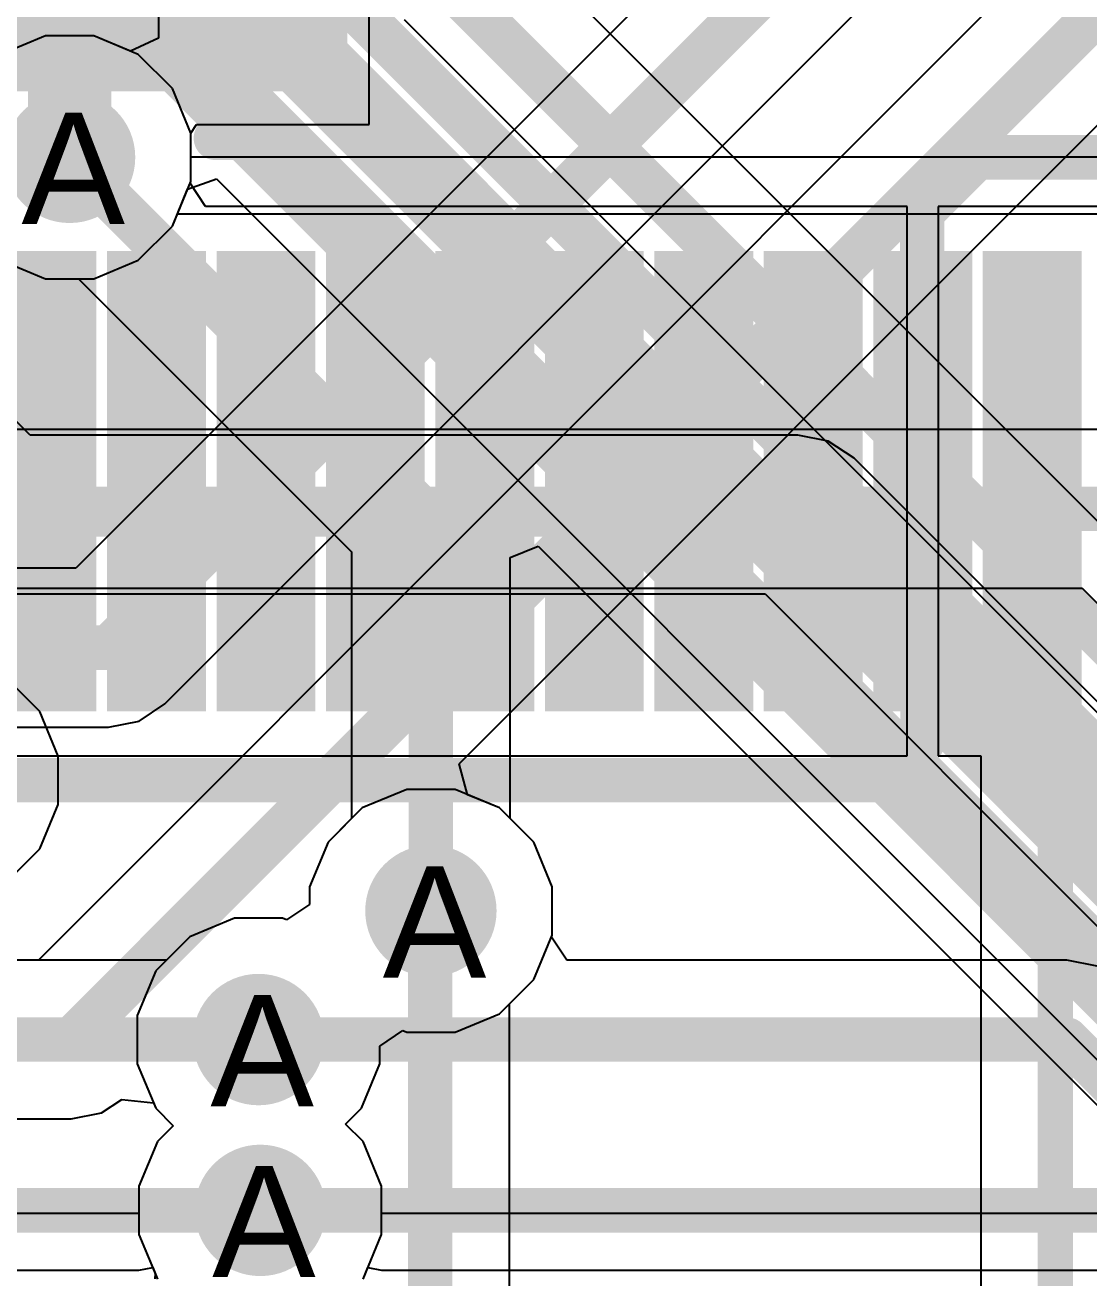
# Model space of a CAD drawing. Header units: inches. Extents: x 0 to 5271, y 0 to 5417.
# Drawn here: x 57.68 to 62.54, y 75.79 to 81.51 of the extents above; entities that cross this region are included whole.
import ezdxf

# ---------------------------------------------------------------- set-up
doc = ezdxf.new("R2010")
doc.units = ezdxf.units.IN
for name, color, linetype in [('Bottom Layer', 5, 'Continuous'), ('Bottom Overlay', 54, 'Continuous'), ('Bottom Paste', 16, 'Continuous'), ('Bottom Solder', 6, 'Continuous'), ('Drill Drawing', 1, 'Continuous'), ('L2_GND1', 16, 'Continuous'), ('L3_SIG1', 76, 'Continuous'), ('L4_PWR', 90, 'Continuous'), ('L5_GND2', 156, 'Continuous'), ('L6_SIG2', 130, 'Continuous'), ('L7_GND3', 216, 'Continuous'), ('Top Layer', 1, 'Continuous'), ('Top Paste', 8, 'Continuous'), ('Top Solder', 216, 'Continuous'), ('Via Holes', 16, 'Continuous')]:
    doc.layers.add(name, color=color, linetype=linetype)
doc.styles.add('Arial', font='', dxfattribs={"height": 0.2})
doc.styles.get('Arial').set_extended_font_data('Arial')

# ---------------------------------------------------------------- blocks, each defined once
blk = doc.blocks.new('AS0B826_S78B_7H_23')
at = {"layer": 'Top Layer'}
for points in [[(-16.42523639, 26.38096578), (-16.07523709, 26.38096578), (-16.07523709, 24.38096978), (-16.42523639, 24.38096978)], [(-15.92536439, 26.38096578), (-15.57536509, 26.38096578), (-15.57536509, 24.38096978), (-15.92536439, 24.38096978)], [(-15.42523839, 26.38096578), (-15.07523909, 26.38096578), (-15.07523909, 24.38096978), (-15.42523839, 24.38096978)], [(-14.92536639, 26.38096578), (-14.57536709, 26.38096578), (-14.57536709, 24.38096978), (-14.92536639, 24.38096978)], [(-14.42524039, 26.38096578), (-14.07524109, 26.38096578), (-14.07524109, 24.38096978), (-14.42524039, 24.38096978)], [(-13.92536839, 26.38096578), (-13.57536909, 26.38096578), (-13.57536909, 24.38096978), (-13.92536839, 24.38096978)], [(-13.42524239, 26.38096578), (-13.07524309, 26.38096578), (-13.07524309, 24.38096978), (-13.42524239, 24.38096978)], [(-12.92537039, 26.38096578), (-12.57537109, 26.38096578), (-12.57537109, 24.38096978), (-12.92537039, 24.38096978)], [(-12.42524439, 26.38096578), (-12.07524509, 26.38096578), (-12.07524509, 24.38096978), (-12.42524439, 24.38096978)], [(-11.92537239, 26.38096578), (-11.57537309, 26.38096578), (-11.57537309, 24.38096978), (-11.92537239, 24.38096978)]]:
    blk.add_hatch(color=1, dxfattribs=at).paths.add_polyline_path(points)
at = {"layer": 'Top Paste'}
for points in [[(-16.42523639, 26.38096578), (-16.07523709, 26.38096578), (-16.07523709, 24.38096978), (-16.42523639, 24.38096978)], [(-15.92536439, 26.38096578), (-15.57536509, 26.38096578), (-15.57536509, 24.38096978), (-15.92536439, 24.38096978)], [(-15.42523839, 26.38096578), (-15.07523909, 26.38096578), (-15.07523909, 24.38096978), (-15.42523839, 24.38096978)], [(-14.92536639, 26.38096578), (-14.57536709, 26.38096578), (-14.57536709, 24.38096978), (-14.92536639, 24.38096978)], [(-14.42524039, 26.38096578), (-14.07524109, 26.38096578), (-14.07524109, 24.38096978), (-14.42524039, 24.38096978)], [(-13.92536839, 26.38096578), (-13.57536909, 26.38096578), (-13.57536909, 24.38096978), (-13.92536839, 24.38096978)], [(-13.42524239, 26.38096578), (-13.07524309, 26.38096578), (-13.07524309, 24.38096978), (-13.42524239, 24.38096978)], [(-12.92537039, 26.38096578), (-12.57537109, 26.38096578), (-12.57537109, 24.38096978), (-12.92537039, 24.38096978)], [(-12.42524439, 26.38096578), (-12.07524509, 26.38096578), (-12.07524509, 24.38096978), (-12.42524439, 24.38096978)], [(-11.92537239, 26.38096578), (-11.57537309, 26.38096578), (-11.57537309, 24.38096978), (-11.92537239, 24.38096978)]]:
    blk.add_hatch(color=8, dxfattribs=at).paths.add_polyline_path(points)
at = {"layer": 'Top Solder'}
for points in [[(-16.47603639, 26.43176578), (-16.02443709, 26.43176578), (-16.02443709, 24.33016978), (-16.47603639, 24.33016978)], [(-15.97616439, 26.43176578), (-15.52456509, 26.43176578), (-15.52456509, 24.33016978), (-15.97616439, 24.33016978)], [(-15.47603839, 26.43176578), (-15.02443909, 26.43176578), (-15.02443909, 24.33016978), (-15.47603839, 24.33016978)], [(-14.97616639, 26.43176578), (-14.52456709, 26.43176578), (-14.52456709, 24.33016978), (-14.97616639, 24.33016978)], [(-14.47604039, 26.43176578), (-14.02444109, 26.43176578), (-14.02444109, 24.33016978), (-14.47604039, 24.33016978)], [(-13.97616839, 26.43176578), (-13.52456909, 26.43176578), (-13.52456909, 24.33016978), (-13.97616839, 24.33016978)], [(-13.47604239, 26.43176578), (-13.02444309, 26.43176578), (-13.02444309, 24.33016978), (-13.47604239, 24.33016978)], [(-12.97617039, 26.43176578), (-12.52457109, 26.43176578), (-12.52457109, 24.33016978), (-12.97617039, 24.33016978)], [(-12.47604439, 26.43176578), (-12.02444509, 26.43176578), (-12.02444509, 24.33016978), (-12.47604439, 24.33016978)], [(-11.97617239, 26.43176578), (-11.52457309, 26.43176578), (-11.52457309, 24.33016978), (-11.97617239, 24.33016978)]]:
    blk.add_hatch(color=216, dxfattribs=at).paths.add_polyline_path(points)
blk = doc.blocks.new('0603_4_B_143')
at = {"layer": 'Bottom Layer'}
for points in [[(-1.33497955, 1.51501983), (-0.4349788099999999, 1.51501983), (-0.4349788099999999, 0.88502109), (-1.33497955, 0.88502109)], [(0.43499405, 1.51501983), (1.33499479, 1.51501983), (1.33499479, 0.88502109), (0.43499405, 0.88502109)], [(-1.33497955, 0.71502143), (-0.4349788099999999, 0.71502143), (-0.4349788099999999, 0.08502268999999998), (-1.33497955, 0.08502268999999998)], [(0.43499405, 0.71502143), (1.33499479, 0.71502143), (1.33499479, 0.08502268999999998), (0.43499405, 0.08502268999999998)], [(-1.33497955, -0.08497697), (-0.4349788099999999, -0.08497697), (-0.4349788099999999, -0.7149757099999999), (-1.33497955, -0.7149757099999999)], [(0.43499405, -0.08497697), (1.33499479, -0.08497697), (1.33499479, -0.7149757099999999), (0.43499405, -0.7149757099999999)], [(-1.33497955, -0.8849753699999999), (-0.4349788099999999, -0.8849753699999999), (-0.4349788099999999, -1.51497411), (-1.33497955, -1.51497411)], [(0.43499405, -0.8849753699999999), (1.33499479, -0.8849753699999999), (1.33499479, -1.51497411), (0.43499405, -1.51497411)]]:
    blk.add_hatch(color=5, dxfattribs=at).paths.add_polyline_path(points)
at = {"layer": 'Bottom Paste'}
for points in [[(-1.33497955, 1.51501983), (-0.4349788099999999, 1.51501983), (-0.4349788099999999, 0.88502109), (-1.33497955, 0.88502109)], [(0.43499405, 1.51501983), (1.33499479, 1.51501983), (1.33499479, 0.88502109), (0.43499405, 0.88502109)], [(-1.33497955, 0.71502143), (-0.4349788099999999, 0.71502143), (-0.4349788099999999, 0.08502268999999998), (-1.33497955, 0.08502268999999998)], [(0.43499405, 0.71502143), (1.33499479, 0.71502143), (1.33499479, 0.08502268999999998), (0.43499405, 0.08502268999999998)], [(-1.33497955, -0.08497697), (-0.4349788099999999, -0.08497697), (-0.4349788099999999, -0.7149757099999999), (-1.33497955, -0.7149757099999999)], [(0.43499405, -0.08497697), (1.33499479, -0.08497697), (1.33499479, -0.7149757099999999), (0.43499405, -0.7149757099999999)], [(-1.33497955, -0.8849753699999999), (-0.4349788099999999, -0.8849753699999999), (-0.4349788099999999, -1.51497411), (-1.33497955, -1.51497411)], [(0.43499405, -0.8849753699999999), (1.33499479, -0.8849753699999999), (1.33499479, -1.51497411), (0.43499405, -1.51497411)]]:
    blk.add_hatch(color=16, dxfattribs=at).paths.add_polyline_path(points)
at = {"layer": 'Bottom Solder'}
for points in [[(-1.43657955, 1.61661983), (-0.33337881, 1.61661983), (-0.33337881, 0.7834210899999999), (-1.43657955, 0.7834210899999999)], [(0.33339405, 1.61661983), (1.43659479, 1.61661983), (1.43659479, 0.7834210899999999), (0.33339405, 0.7834210899999999)], [(-1.43657955, 0.8166214299999999), (-0.33337881, 0.8166214299999999), (-0.33337881, -0.01657731), (-1.43657955, -0.01657731)], [(0.33339405, 0.8166214299999999), (1.43659479, 0.8166214299999999), (1.43659479, -0.01657731), (0.33339405, -0.01657731)], [(-1.43657955, 0.01662303), (-0.33337881, 0.01662303), (-0.33337881, -0.81657571), (-1.43657955, -0.81657571)], [(0.33339405, 0.01662303), (1.43659479, 0.01662303), (1.43659479, -0.81657571), (0.33339405, -0.81657571)], [(-1.43657955, -0.7833753699999999), (-0.33337881, -0.7833753699999999), (-0.33337881, -1.61657411), (-1.43657955, -1.61657411)], [(0.33339405, -0.7833753699999999), (1.43659479, -0.7833753699999999), (1.43659479, -1.61657411), (0.33339405, -1.61657411)]]:
    blk.add_hatch(color=6, dxfattribs=at).paths.add_polyline_path(points)
at = {"layer": 'Bottom Overlay'}
for points in [[(-0.79999078, 1.60001966, 0.127, 0.127, 0), (0.8000060199999999, 1.60001966, 0.127, 0.127, 0)], [(-1.65099238, -1.06677714, 0.1999996, 0.1999996, 0), (-1.52399238, -1.19377714, 0.1999996, 0.1999996, 0)], [(-1.65099238, -1.06677714, 0.1999996, 0.1999996, 0), (-1.65099238, -1.32077714, 0.1999996, 0.1999996, 0)], [(-1.52399238, -1.19377714, 0.1999996, 0.1999996, 0), (-1.65099238, -1.32077714, 0.1999996, 0.1999996, 0)], [(-0.79999078, -1.59997394, 0.127, 0.127, 0), (0.8000060199999999, -1.59997394, 0.127, 0.127, 0)]]:
    blk.add_lwpolyline(points, format="xyseb", dxfattribs=at)
for points in [[(-0.8317407800000001, 1.60001966, 0.0635, 0.0635, 1), (-0.76824078, 1.60001966, 0.0635, 0.0635, 1)], [(0.7682560199999999, 1.60001966, 0.0635, 0.0635, 1), (0.8317560199999999, 1.60001966, 0.0635, 0.0635, 1)], [(-1.70099228, -1.06677714, 0.0999998, 0.0999998, 1), (-1.60099248, -1.06677714, 0.0999998, 0.0999998, 1)], [(-1.70099228, -1.06677714, 0.0999998, 0.0999998, 1), (-1.60099248, -1.06677714, 0.0999998, 0.0999998, 1)], [(-1.57399228, -1.19377714, 0.0999998, 0.0999998, 1), (-1.47399248, -1.19377714, 0.0999998, 0.0999998, 1)], [(-1.57399228, -1.19377714, 0.0999998, 0.0999998, 1), (-1.47399248, -1.19377714, 0.0999998, 0.0999998, 1)], [(-1.70099228, -1.32077714, 0.0999998, 0.0999998, 1), (-1.60099248, -1.32077714, 0.0999998, 0.0999998, 1)], [(-1.70099228, -1.32077714, 0.0999998, 0.0999998, 1), (-1.60099248, -1.32077714, 0.0999998, 0.0999998, 1)], [(-0.8317407800000001, -1.59997394, 0.0635, 0.0635, 1), (-0.76824078, -1.59997394, 0.0635, 0.0635, 1)], [(0.7682560199999999, -1.59997394, 0.0635, 0.0635, 1), (0.8317560199999999, -1.59997394, 0.0635, 0.0635, 1)]]:
    blk.add_lwpolyline(points, format="xyseb", close=True, dxfattribs=at)

msp = doc.modelspace()

# ---------------------------------------------------------------- hatches: boundary and pattern name
at = {"layer": 'Bottom Layer'}
h = msp.add_hatch(color=5, dxfattribs=at)
edge = h.paths.add_edge_path()
edge.add_arc((57.88720452, 80.90375488), 0.2999994, 0, 360)
h = msp.add_hatch(color=5, dxfattribs=at)
edge = h.paths.add_edge_path()
edge.add_arc((59.53754411999999, 77.46375668), 0.2999994, 0, 360)
h = msp.add_hatch(color=5, dxfattribs=at)
edge = h.paths.add_edge_path()
edge.add_arc((58.75019492, 76.87620387999999), 0.2999994, 0, 360)
h = msp.add_hatch(color=5, dxfattribs=at)
edge = h.paths.add_edge_path()
edge.add_arc((58.7581883, 76.09650262), 0.2999994, 0, 360)
at = {"layer": 'L2_GND1'}
h = msp.add_hatch(color=16, dxfattribs=at)
edge = h.paths.add_edge_path()
edge.add_arc((57.88720452, 80.90375488), 0.2999994, 0, 360)
h = msp.add_hatch(color=16, dxfattribs=at)
edge = h.paths.add_edge_path()
edge.add_arc((59.53754411999999, 77.46375668), 0.2999994, 0, 360)
h = msp.add_hatch(color=16, dxfattribs=at)
edge = h.paths.add_edge_path()
edge.add_arc((58.75019492, 76.87620387999999), 0.2999994, 0, 360)
h = msp.add_hatch(color=16, dxfattribs=at)
edge = h.paths.add_edge_path()
edge.add_arc((58.7581883, 76.09650262), 0.2999994, 0, 360)
at = {"layer": 'L3_SIG1'}
h = msp.add_hatch(color=76, dxfattribs=at)
edge = h.paths.add_edge_path()
edge.add_arc((57.88720452, 80.90375488), 0.2999994, 0, 360)
h = msp.add_hatch(color=76, dxfattribs=at)
edge = h.paths.add_edge_path()
edge.add_arc((59.53754411999999, 77.46375668), 0.2999994, 0, 360)
h = msp.add_hatch(color=76, dxfattribs=at)
edge = h.paths.add_edge_path()
edge.add_arc((58.75019492, 76.87620387999999), 0.2999994, 0, 360)
h = msp.add_hatch(color=76, dxfattribs=at)
edge = h.paths.add_edge_path()
edge.add_arc((58.7581883, 76.09650262), 0.2999994, 0, 360)
at = {"layer": 'L4_PWR'}
h = msp.add_hatch(color=90, dxfattribs=at)
edge = h.paths.add_edge_path()
edge.add_arc((57.88720452, 80.90375488), 0.2999994, 0, 360)
h = msp.add_hatch(color=90, dxfattribs=at)
edge = h.paths.add_edge_path()
edge.add_arc((59.53754411999999, 77.46375668), 0.2999994, 0, 360)
h = msp.add_hatch(color=90, dxfattribs=at)
edge = h.paths.add_edge_path()
edge.add_arc((58.75019492, 76.87620387999999), 0.2999994, 0, 360)
h = msp.add_hatch(color=90, dxfattribs=at)
edge = h.paths.add_edge_path()
edge.add_arc((58.7581883, 76.09650262), 0.2999994, 0, 360)
at = {"layer": 'L5_GND2'}
h = msp.add_hatch(color=156, dxfattribs=at)
edge = h.paths.add_edge_path()
edge.add_arc((57.88720452, 80.90375488), 0.2999994, 0, 360)
h = msp.add_hatch(color=156, dxfattribs=at)
edge = h.paths.add_edge_path()
edge.add_arc((59.53754411999999, 77.46375668), 0.2999994, 0, 360)
h = msp.add_hatch(color=156, dxfattribs=at)
edge = h.paths.add_edge_path()
edge.add_arc((58.75019492, 76.87620387999999), 0.2999994, 0, 360)
h = msp.add_hatch(color=156, dxfattribs=at)
edge = h.paths.add_edge_path()
edge.add_arc((58.7581883, 76.09650262), 0.2999994, 0, 360)
at = {"layer": 'L6_SIG2'}
h = msp.add_hatch(color=130, dxfattribs=at)
edge = h.paths.add_edge_path()
edge.add_arc((57.88720452, 80.90375488), 0.2999994, 0, 360)
h = msp.add_hatch(color=130, dxfattribs=at)
edge = h.paths.add_edge_path()
edge.add_arc((59.53754411999999, 77.46375668), 0.2999994, 0, 360)
h = msp.add_hatch(color=130, dxfattribs=at)
edge = h.paths.add_edge_path()
edge.add_arc((58.75019492, 76.87620387999999), 0.2999994, 0, 360)
h = msp.add_hatch(color=130, dxfattribs=at)
edge = h.paths.add_edge_path()
edge.add_arc((58.7581883, 76.09650262), 0.2999994, 0, 360)
at = {"layer": 'L7_GND3'}
h = msp.add_hatch(color=216, dxfattribs=at)
edge = h.paths.add_edge_path()
edge.add_arc((57.88720452, 80.90375488), 0.2999994, 0, 360)
h = msp.add_hatch(color=216, dxfattribs=at)
edge = h.paths.add_edge_path()
edge.add_arc((59.53754411999999, 77.46375668), 0.2999994, 0, 360)
h = msp.add_hatch(color=216, dxfattribs=at)
edge = h.paths.add_edge_path()
edge.add_arc((58.75019492, 76.87620387999999), 0.2999994, 0, 360)
h = msp.add_hatch(color=216, dxfattribs=at)
edge = h.paths.add_edge_path()
edge.add_arc((58.7581883, 76.09650262), 0.2999994, 0, 360)
at = {"layer": 'Top Layer'}
h = msp.add_hatch(color=1, dxfattribs=at)
edge = h.paths.add_edge_path()
edge.add_arc((57.88720452, 80.90375488), 0.2999994, 0, 360)
h = msp.add_hatch(color=1, dxfattribs=at)
edge = h.paths.add_edge_path()
edge.add_arc((59.53754411999999, 77.46375668), 0.2999994, 0, 360)
h = msp.add_hatch(color=1, dxfattribs=at)
edge = h.paths.add_edge_path()
edge.add_arc((58.75019492, 76.87620387999999), 0.2999994, 0, 360)
h = msp.add_hatch(color=1, dxfattribs=at)
edge = h.paths.add_edge_path()
edge.add_arc((58.7581883, 76.09650262), 0.2999994, 0, 360)
at = {"layer": 'Via Holes'}
h = msp.add_hatch(color=7, dxfattribs=at)
edge = h.paths.add_edge_path()
edge.add_arc((57.88720452, 80.90375488), 0.1499997, 0, 360)
h = msp.add_hatch(color=7, dxfattribs=at)
edge = h.paths.add_edge_path()
edge.add_arc((59.53754411999999, 77.46375668), 0.1499997, 0, 360)
h = msp.add_hatch(color=7, dxfattribs=at)
edge = h.paths.add_edge_path()
edge.add_arc((58.75019492, 76.87620387999999), 0.1499997, 0, 360)
h = msp.add_hatch(color=7, dxfattribs=at)
edge = h.paths.add_edge_path()
edge.add_arc((58.7581883, 76.09650262), 0.1499997, 0, 360)

# ---------------------------------------------------------------- linework, layer by layer
at = {"layer": 'Bottom Layer'}
for p, q in [((59.25620102, 81.05322118), (59.25620102, 82.46121938)), ((61.04100059999999, 82.1531504), (57.91546709999999, 79.0276169)), ((58.32202457999999, 78.40867478), (61.5537504, 81.6404006)), ((58.44120392, 81.01395024), (58.46744466, 81.05322118)), ((58.46744466, 81.05322118), (59.25620102, 81.05322118)), ((58.44120392, 80.79355697999999), (58.44120392, 81.01395024)), ((58.35686321999999, 80.58994041999999), (58.44120392, 80.79355697999999)), ((58.20101898, 80.43409618), (58.35686321999999, 80.58994041999999)), ((57.57339005999999, 80.43409618), (57.77700661999999, 80.34975548)), ((57.99740241999999, 80.34975548), (58.20101898, 80.43409618)), ((57.77700661999999, 80.34975548), (57.99740241999999, 80.34975548)), ((57.91546709999999, 79.0276169), (55.91112261999999, 79.0276169)), ((58.20439718, 78.33008209999998), (58.32202457999999, 78.40867478)), ((56.88399596, 78.30248246), (58.06563697999999, 78.30248246)), ((58.06563697999999, 78.30248246), (58.06564967999999, 78.30247992)), ((58.06564967999999, 78.30247992), (58.20439718, 78.33008209999998)), ((59.42734622, 78.01775608), (59.22372965999999, 77.93341538)), ((59.64774202, 78.01775608), (59.42734622, 78.01775608)), ((59.85135858, 77.93341538), (59.64774202, 78.01775608)), ((59.22372965999999, 77.93341538), (59.06788542, 77.77757113999999)), ((60.00720282, 77.77757113999999), (59.85135858, 77.93341538)), ((59.06788542, 77.77757113999999), (58.98354471999999, 77.57395457999999)), ((60.09154351999999, 77.57395457999999), (60.00720282, 77.77757113999999)), ((58.98354471999999, 77.57395457999999), (58.98354471999999, 77.49348992)), ((60.09154351999999, 77.35355878), (60.09154351999999, 77.57395457999999)), ((58.98354471999999, 77.49348992), (58.87794675999999, 77.42293126)), ((58.63999701999999, 77.43020327999999), (58.43638046, 77.34586257999999)), ((58.86039281999999, 77.43020327999999), (58.63999701999999, 77.43020327999999)), ((58.87794675999999, 77.42293126), (58.86039281999999, 77.43020327999999)), ((58.43638046, 77.34586257999999), (58.28053622, 77.19001834)), ((60.08773606, 77.34436905999999), (60.09154351999999, 77.35355878)), ((60.15829471999999, 77.2387711), (60.08773606, 77.34436905999999)), ((62.44168614, 77.2387711), (60.15829471999999, 77.2387711)), ((62.44169884, 77.23877363999999), (62.44168614, 77.2387711)), ((62.58044633999999, 77.21117145999999), (62.44169884, 77.23877363999999)), ((58.28053622, 77.19001834), (58.19619552, 76.98640178)), ((58.19619552, 76.98640178), (58.19619552, 76.76600598)), ((58.19619552, 76.76600598), (58.28053622, 76.56238942)), ((58.28053622, 76.56238942), (58.36056908, 76.48235656)), ((58.36056908, 76.48235656), (58.2885296, 76.41031708)), ((58.2885296, 76.41031708), (58.2041889, 76.20670052)), ((58.2041889, 76.20670052), (58.2041889, 75.98630471999999)), ((58.2041889, 75.98630471999999), (58.27783873999999, 75.8084971)), ((58.27783873999999, 75.8084971), (58.2761598, 75.78430868))]:
    msp.add_line(p, q, dxfattribs=at)
for points in [[(58.06564967999999, 78.66504968, 0.2032, 0.2032, 0), (61.59499999999999, 82.1944, 0.2032, 0.2032, 0)], [(57.88720452, 80.90375488, 0.3809999999999999, 0.3809999999999999, 0), (57.88720452, 81.75722028, 0.3809999999999999, 0.3809999999999999, 0)], [(55.91110991999999, 78.66504968, 0.2032, 0.2032, 0), (58.06564967999999, 78.66504968, 0.2032, 0.2032, 0)], [(58.75019492, 76.87620387999999, 0.2032, 0.2032, 0), (62.44169884, 76.87620387999999, 0.2032, 0.2032, 0)], [(62.44169884, 76.87620387999999, 0.2032, 0.2032, 0), (62.89120009999999, 76.42670262, 0.2032, 0.2032, 0)], [(58.7581883, 76.09650262, 0.2032, 0.2032, 0), (81.3711987, 76.09650262, 0.2032, 0.2032, 0)]]:
    msp.add_lwpolyline(points, format="xyseb", dxfattribs=at)
for points in [[(57.79195452, 80.90375488, 0.1905, 0.1905, 1), (57.98245452, 80.90375488, 0.1905, 0.1905, 1)], [(58.01484968, 78.66504968, 0.1016, 0.1016, 1), (58.11644968, 78.66504968, 0.1016, 0.1016, 1)], [(58.01484968, 78.66504968, 0.1016, 0.1016, 1), (58.11644968, 78.66504968, 0.1016, 0.1016, 1)], [(58.69939491999999, 76.87620387999999, 0.1016, 0.1016, 1), (58.80099491999999, 76.87620387999999, 0.1016, 0.1016, 1)], [(62.39089883999999, 76.87620387999999, 0.1016, 0.1016, 1), (62.49249884, 76.87620387999999, 0.1016, 0.1016, 1)], [(62.39089883999999, 76.87620387999999, 0.1016, 0.1016, 1), (62.49249884, 76.87620387999999, 0.1016, 0.1016, 1)], [(58.7073883, 76.09650262, 0.1016, 0.1016, 1), (58.8089883, 76.09650262, 0.1016, 0.1016, 1)]]:
    msp.add_lwpolyline(points, format="xyseb", close=True, dxfattribs=at)
at = {"layer": 'L2_GND1'}
for p, q in [((57.77700661999999, 81.45775428), (57.57339005999999, 81.37341357999999)), ((57.99740241999999, 81.45775428), (57.77700661999999, 81.45775428)), ((58.20101898, 81.37341357999999), (57.99740241999999, 81.45775428)), ((58.35686321999999, 81.21756934), (58.20101898, 81.37341357999999)), ((58.44120392, 81.01395278), (58.35686321999999, 81.21756934)), ((58.44120392, 80.79355697999999), (58.44120392, 81.01395278)), ((58.35686321999999, 80.58994041999999), (58.44120392, 80.79355697999999)), ((58.20101898, 80.43409618), (58.35686321999999, 80.58994041999999)), ((57.57339005999999, 80.43409618), (57.77700661999999, 80.34975548)), ((57.99740241999999, 80.34975548), (58.20101898, 80.43409618)), ((57.77700661999999, 80.34975548), (57.99740241999999, 80.34975548)), ((62.6617873, 79.66136722), (32.10338004, 79.66136722)), ((31.9532127, 78.93623278), (62.51161741999999, 78.93623278)), ((62.51161741999999, 78.93623278), (63.59463278, 77.85321995999999)), ((59.42734622, 78.01775608), (59.22372965999999, 77.93341538)), ((59.64774202, 78.01775608), (59.42734622, 78.01775608)), ((59.85135858, 77.93341538), (59.64774202, 78.01775608)), ((59.22372965999999, 77.93341538), (59.06788542, 77.77757113999999)), ((60.00720282, 77.77757113999999), (59.85135858, 77.93341538)), ((59.06788542, 77.77757113999999), (58.98354471999999, 77.57395457999999)), ((60.09154351999999, 77.57395457999999), (60.00720282, 77.77757113999999)), ((58.98354471999999, 77.57395457999999), (58.98354471999999, 77.49348992)), ((60.09154351999999, 77.35355878), (60.09154351999999, 77.57395457999999)), ((58.98354471999999, 77.49348992), (58.87794675999999, 77.42293126)), ((58.63999701999999, 77.43020327999999), (58.43638046, 77.34586257999999)), ((58.86039281999999, 77.43020327999999), (58.63999701999999, 77.43020327999999)), ((58.87794675999999, 77.42293126), (58.86039281999999, 77.43020327999999)), ((58.43638046, 77.34586257999999), (58.28053622, 77.19001834)), ((60.00720282, 77.14994222), (60.09154351999999, 77.35355878)), ((58.28053622, 77.19001834), (58.19619552, 76.98640178)), ((59.85135858, 76.99409797999999), (60.00720282, 77.14994222)), ((58.19619552, 76.98640178), (58.19619552, 76.76600598)), ((59.64774202, 76.90975728), (59.85135858, 76.99409797999999)), ((59.30419432, 76.84647063999999), (59.40979228, 76.9170293)), ((59.40979228, 76.9170293), (59.42734622, 76.90975728)), ((59.42734622, 76.90975728), (59.64774202, 76.90975728)), ((59.30419432, 76.76600598), (59.30419432, 76.84647063999999)), ((58.19619552, 76.76600598), (58.28053622, 76.56238942)), ((59.21985361999999, 76.56238942), (59.30419432, 76.76600598)), ((58.28053622, 76.56238942), (58.36056908, 76.48235656)), ((59.14781414, 76.49034993999999), (59.21985361999999, 76.56238942)), ((58.36056908, 76.48235656), (58.2885296, 76.41031708)), ((59.227847, 76.41031708), (59.14781414, 76.49034993999999)), ((58.2885296, 76.41031708), (58.2041889, 76.20670052)), ((59.3121877, 76.20670052), (59.227847, 76.41031708)), ((58.2041889, 76.20670052), (58.2041889, 75.98630471999999)), ((59.3121877, 75.98630471999999), (59.3121877, 76.20670052)), ((58.2041889, 75.98630471999999), (58.2885296, 75.78268815999999)), ((59.227847, 75.78268815999999), (59.3121877, 75.98630471999999))]:
    msp.add_line(p, q, dxfattribs=at)
msp.add_lwpolyline([(31.9532, 79.29879999999999, 0.2032, 0.2032, 0), (62.6618, 79.29879999999999, 0.2032, 0.2032, 0)], format="xyseb", dxfattribs=at)
at = {"layer": 'L3_SIG1'}
for p, q in [((64.04011068, 77.78371286), (56.56468494, 85.25914114)), ((57.57339005999999, 80.43409618), (57.77700661999999, 80.34975548)), ((57.77700661999999, 80.34975548), (57.92847951999999, 80.34975548)), ((57.92847951999999, 80.34975548), (59.1749769, 79.10325809999999)), ((59.1749769, 79.10325809999999), (59.1749769, 77.88466262)), ((59.90011134, 79.07671764), (60.02711134, 79.12932357999999)), ((60.02711134, 79.12932357999999), (71.72180474, 67.43463272)), ((59.90011134, 77.88466262), (59.90011134, 79.07671764)), ((59.1749769, 77.88466262), (59.06788542, 77.77757113999999)), ((60.00720282, 77.77757113999999), (59.90011134, 77.88466262)), ((59.06788542, 77.77757113999999), (58.98354471999999, 77.57395457999999)), ((60.09154351999999, 77.57395457999999), (60.00720282, 77.77757113999999)), ((58.98354471999999, 77.57395457999999), (58.98354471999999, 77.49348992)), ((60.09154351999999, 77.35355878), (60.09154351999999, 77.57395457999999)), ((58.98354471999999, 77.49348992), (58.87794675999999, 77.42293126)), ((58.63999701999999, 77.43020327999999), (58.43638046, 77.34586257999999)), ((58.86039281999999, 77.43020327999999), (58.63999701999999, 77.43020327999999)), ((58.87794675999999, 77.42293126), (58.86039281999999, 77.43020327999999)), ((58.43638046, 77.34586257999999), (58.28053622, 77.19001834)), ((60.00720282, 77.14994222), (60.09154351999999, 77.35355878)), ((58.28053622, 77.19001834), (58.19619552, 76.98640178)), ((59.85135858, 76.99409797999999), (60.00720282, 77.14994222)), ((58.19619552, 76.98640178), (58.19619552, 76.76600598)), ((59.64774202, 76.90975728), (59.85135858, 76.99409797999999)), ((59.30419432, 76.84647063999999), (59.40979228, 76.9170293)), ((59.40979228, 76.9170293), (59.42734622, 76.90975728)), ((59.42734622, 76.90975728), (59.64774202, 76.90975728)), ((59.30419432, 76.76600598), (59.30419432, 76.84647063999999)), ((58.19619552, 76.76600598), (58.28053622, 76.56238942)), ((59.21985361999999, 76.56238942), (59.30419432, 76.76600598)), ((58.28053622, 76.56238942), (58.36056908, 76.48235656)), ((59.14781414, 76.49034993999999), (59.21985361999999, 76.56238942)), ((58.36056908, 76.48235656), (58.2885296, 76.41031708)), ((59.227847, 76.41031708), (59.14781414, 76.49034993999999)), ((58.2885296, 76.41031708), (58.2041889, 76.20670052)), ((59.3121877, 76.20670052), (59.227847, 76.41031708)), ((58.2041889, 76.20670052), (58.2041889, 75.98630471999999)), ((59.3121877, 75.98630471999999), (59.3121877, 76.20670052)), ((58.2041889, 75.98630471999999), (58.2885296, 75.78268815999999)), ((59.227847, 75.78268815999999), (59.3121877, 75.98630471999999))]:
    msp.add_line(p, q, dxfattribs=at)
for points in [[(54.26364052, 85.4055442, 0.2032, 0.2032, 0), (71.97818471999999, 67.691, 0.2032, 0.2032, 0)], [(54.90214571999999, 85.30585427999999, 0.2032, 0.2032, 0), (71.80579999999999, 68.4022, 0.2032, 0.2032, 0)], [(55.56361251999999, 85.20864848, 0.2032, 0.2032, 0), (71.71965082, 69.05261018, 0.2032, 0.2032, 0)], [(56.20211772, 85.10895855999999, 0.2032, 0.2032, 0), (68.92107628, 72.39, 0.2032, 0.2032, 0)], [(57.88720452, 80.90375488, 0.2032, 0.2032, 0), (57.88722992, 80.90375488, 0.2032, 0.2032, 0)], [(57.88722992, 80.90375488, 0.2032, 0.2032, 0), (59.53754411999999, 79.25344068, 0.2032, 0.2032, 0)], [(59.53754411999999, 77.46375668, 0.2032, 0.2032, 0), (59.53754411999999, 79.25344068, 0.2032, 0.2032, 0)]]:
    msp.add_lwpolyline(points, format="xyseb", dxfattribs=at)
for points in [[(57.83640451999999, 80.90375488, 0.1016, 0.1016, 1), (57.93800451999999, 80.90375488, 0.1016, 0.1016, 1)], [(57.83642991999999, 80.90375488, 0.1016, 0.1016, 1), (57.93802992, 80.90375488, 0.1016, 0.1016, 1)], [(57.83642991999999, 80.90375488, 0.1016, 0.1016, 1), (57.93802992, 80.90375488, 0.1016, 0.1016, 1)], [(59.48674412, 79.25344068, 0.1016, 0.1016, 1), (59.58834412, 79.25344068, 0.1016, 0.1016, 1)], [(59.48674412, 79.25344068, 0.1016, 0.1016, 1), (59.58834412, 79.25344068, 0.1016, 0.1016, 1)], [(59.48674412, 77.46375668, 0.1016, 0.1016, 1), (59.58834412, 77.46375668, 0.1016, 0.1016, 1)]]:
    msp.add_lwpolyline(points, format="xyseb", close=True, dxfattribs=at)
at = {"layer": 'L4_PWR'}
for p, q in [((57.77700661999999, 81.45775428), (57.57339005999999, 81.37341357999999)), ((57.99740241999999, 81.45775428), (57.77700661999999, 81.45775428)), ((58.20101898, 81.37341357999999), (57.99740241999999, 81.45775428)), ((58.35686321999999, 81.21756934), (58.20101898, 81.37341357999999)), ((58.44120392, 81.01395278), (58.35686321999999, 81.21756934)), ((58.44120392, 80.90397586), (58.44120392, 81.01395278)), ((63.07669884, 80.90397586), (58.44120392, 80.90397586)), ((58.35686321999999, 80.58994041999999), (58.37966987999999, 80.645)), ((58.37966987999999, 80.645), (65.73394524, 80.645)), ((58.20101898, 80.43409618), (58.35686321999999, 80.58994041999999)), ((57.57339005999999, 80.43409618), (57.77700661999999, 80.34975548)), ((57.99740241999999, 80.34975548), (58.20101898, 80.43409618)), ((57.77700661999999, 80.34975548), (57.99740241999999, 80.34975548)), ((57.75056522, 78.37406474), (57.59472098, 78.52990898)), ((57.83490592, 78.17044818), (57.75056522, 78.37406474)), ((57.83490592, 77.95005237999999), (57.83490592, 78.17044818)), ((59.42734622, 78.01775608), (59.22372965999999, 77.93341538)), ((59.64774202, 78.01775608), (59.42734622, 78.01775608)), ((59.85135858, 77.93341538), (59.64774202, 78.01775608)), ((57.75056522, 77.74643582), (57.83490592, 77.95005237999999)), ((59.22372965999999, 77.93341538), (59.06788542, 77.77757113999999)), ((60.00720282, 77.77757113999999), (59.85135858, 77.93341538)), ((57.59472098, 77.59059158), (57.75056522, 77.74643582)), ((59.06788542, 77.77757113999999), (58.98354471999999, 77.57395457999999)), ((60.09154351999999, 77.57395457999999), (60.00720282, 77.77757113999999)), ((58.98354471999999, 77.57395457999999), (58.98354471999999, 77.49348992)), ((60.09154351999999, 77.35355878), (60.09154351999999, 77.57395457999999)), ((58.98354471999999, 77.49348992), (58.87794675999999, 77.42293126)), ((58.63999701999999, 77.43020327999999), (58.43638046, 77.34586257999999)), ((58.86039281999999, 77.43020327999999), (58.63999701999999, 77.43020327999999)), ((58.87794675999999, 77.42293126), (58.86039281999999, 77.43020327999999)), ((58.43638046, 77.34586257999999), (58.28053622, 77.19001834)), ((60.00720282, 77.14994222), (60.09154351999999, 77.35355878)), ((58.28053622, 77.19001834), (58.19619552, 76.98640178)), ((59.85135858, 76.99409797999999), (60.00720282, 77.14994222)), ((58.19619552, 76.98640178), (58.19619552, 76.76600598)), ((59.64774202, 76.90975728), (59.85135858, 76.99409797999999)), ((59.30419432, 76.84647063999999), (59.40979228, 76.9170293)), ((59.40979228, 76.9170293), (59.42734622, 76.90975728)), ((59.42734622, 76.90975728), (59.64774202, 76.90975728)), ((59.30419432, 76.76600598), (59.30419432, 76.84647063999999)), ((58.19619552, 76.76600598), (58.28053622, 76.56238942)), ((59.21985361999999, 76.56238942), (59.30419432, 76.76600598)), ((58.28053622, 76.56238942), (58.36056908, 76.48235656)), ((59.14781414, 76.49034993999999), (59.21985361999999, 76.56238942)), ((58.36056908, 76.48235656), (58.2885296, 76.41031708)), ((59.227847, 76.41031708), (59.14781414, 76.49034993999999)), ((58.2885296, 76.41031708), (58.2041889, 76.20670052)), ((59.3121877, 76.20670052), (59.227847, 76.41031708)), ((58.2041889, 76.20670052), (58.2041889, 76.0818138)), ((59.3121877, 76.0818138), (59.3121877, 76.20670052)), ((58.2041889, 76.0818138), (57.2516, 76.0818138)), ((82.10194145999999, 76.0818138), (59.3121877, 76.0818138)), ((57.51057585999999, 75.82283794), (58.2041889, 75.82283794)), ((58.2041889, 75.82283794), (58.26674402, 75.8352814)), ((58.26674402, 75.8352814), (58.2885296, 75.78268815999999)), ((59.227847, 75.78268815999999), (59.24963258, 75.8352814)), ((59.24963258, 75.8352814), (59.3121877, 75.82283794)), ((59.3121877, 75.82283794), (82.10194145999999, 75.82283794))]:
    msp.add_line(p, q, dxfattribs=at)
at = {"layer": 'L5_GND2'}
for p, q in [((57.77700661999999, 81.45775428), (57.57339005999999, 81.37341357999999)), ((57.99740241999999, 81.45775428), (57.77700661999999, 81.45775428)), ((58.20101898, 81.37341357999999), (57.99740241999999, 81.45775428)), ((58.35686321999999, 81.21756934), (58.20101898, 81.37341357999999)), ((58.44120392, 81.01395278), (58.35686321999999, 81.21756934)), ((58.44120392, 80.79355697999999), (58.44120392, 81.01395278)), ((58.35686321999999, 80.58994041999999), (58.44120392, 80.79355697999999)), ((58.20101898, 80.43409618), (58.35686321999999, 80.58994041999999)), ((57.57339005999999, 80.43409618), (57.77700661999999, 80.34975548)), ((57.99740241999999, 80.34975548), (58.20101898, 80.43409618)), ((57.77700661999999, 80.34975548), (57.99740241999999, 80.34975548)), ((57.70658258, 79.63596722), (57.14985013999999, 80.1927022)), ((61.2139873, 79.63596722), (57.70658258, 79.63596722)), ((61.214, 79.63596976), (61.2139873, 79.63596722)), ((61.35274749999999, 79.60836757999999), (61.214, 79.63596976)), ((61.4703749, 79.52977489999999), (61.35274749999999, 79.60836757999999)), ((68.7855749, 72.2145749), (61.4703749, 79.52977489999999)), ((57.55641523999999, 78.91083277999999), (61.06381742, 78.91083277999999)), ((61.06381742, 78.91083277999999), (68.16663278, 71.80801742)), ((59.42734622, 78.01775608), (59.22372965999999, 77.93341538)), ((59.64774202, 78.01775608), (59.42734622, 78.01775608)), ((59.85135858, 77.93341538), (59.64774202, 78.01775608)), ((59.22372965999999, 77.93341538), (59.06788542, 77.77757113999999)), ((60.00720282, 77.77757113999999), (59.85135858, 77.93341538)), ((59.06788542, 77.77757113999999), (58.98354471999999, 77.57395457999999)), ((60.09154351999999, 77.57395457999999), (60.00720282, 77.77757113999999)), ((58.98354471999999, 77.57395457999999), (58.98354471999999, 77.49348992)), ((60.09154351999999, 77.35355878), (60.09154351999999, 77.57395457999999)), ((58.98354471999999, 77.49348992), (58.87794675999999, 77.42293126)), ((58.63999701999999, 77.43020327999999), (58.43638046, 77.34586257999999)), ((58.86039281999999, 77.43020327999999), (58.63999701999999, 77.43020327999999)), ((58.87794675999999, 77.42293126), (58.86039281999999, 77.43020327999999)), ((58.43638046, 77.34586257999999), (58.28053622, 77.19001834)), ((60.00720282, 77.14994222), (60.09154351999999, 77.35355878)), ((58.28053622, 77.19001834), (58.19619552, 76.98640178)), ((59.85135858, 76.99409797999999), (60.00720282, 77.14994222)), ((58.19619552, 76.98640178), (58.19619552, 76.76600598)), ((59.64774202, 76.90975728), (59.85135858, 76.99409797999999)), ((59.30419432, 76.84647063999999), (59.40979228, 76.9170293)), ((59.40979228, 76.9170293), (59.42734622, 76.90975728)), ((59.42734622, 76.90975728), (59.64774202, 76.90975728)), ((59.30419432, 76.76600598), (59.30419432, 76.84647063999999)), ((58.19619552, 76.76600598), (58.28053622, 76.56238942)), ((59.21985361999999, 76.56238942), (59.30419432, 76.76600598)), ((58.28053622, 76.56238942), (58.36056908, 76.48235656)), ((59.14781414, 76.49034993999999), (59.21985361999999, 76.56238942)), ((58.36056908, 76.48235656), (58.2885296, 76.41031708)), ((59.227847, 76.41031708), (59.14781414, 76.49034993999999)), ((58.2885296, 76.41031708), (58.2041889, 76.20670052)), ((59.3121877, 76.20670052), (59.227847, 76.41031708)), ((58.2041889, 76.20670052), (58.2041889, 75.98630471999999)), ((59.3121877, 75.98630471999999), (59.3121877, 76.20670052)), ((58.2041889, 75.98630471999999), (58.2885296, 75.78268815999999)), ((59.227847, 75.78268815999999), (59.3121877, 75.98630471999999))]:
    msp.add_line(p, q, dxfattribs=at)
for points in [[(57.55640253999999, 79.2734, 0.2032, 0.2032, 0), (61.214, 79.2734, 0.2032, 0.2032, 0)], [(61.214, 79.2734, 0.2032, 0.2032, 0), (68.52919999999999, 71.9582, 0.2032, 0.2032, 0)]]:
    msp.add_lwpolyline(points, format="xyseb", dxfattribs=at)
msp.add_lwpolyline([(61.1632, 79.2734, 0.1016, 0.1016, 1), (61.26479999999999, 79.2734, 0.1016, 0.1016, 1)], format="xyseb", close=True, dxfattribs=at)
msp.add_lwpolyline([(61.1632, 79.2734, 0.1016, 0.1016, 1), (61.26479999999999, 79.2734, 0.1016, 0.1016, 1)], format="xyseb", close=True, dxfattribs=at)
at = {"layer": 'L6_SIG2'}
for p, q in [((62.65189654, 82.14596728), (57.74469782, 77.2387711)), ((57.77700661999999, 81.45775428), (57.57339005999999, 81.37341357999999)), ((57.99740241999999, 81.45775428), (57.77700661999999, 81.45775428)), ((58.20101898, 81.37341357999999), (57.99740241999999, 81.45775428)), ((59.66651515999999, 78.13508884), (62.97395075999999, 81.44252698)), ((58.35686321999999, 81.21756934), (58.20101898, 81.37341357999999)), ((58.44120392, 81.01395278), (58.35686321999999, 81.21756934)), ((58.44120392, 80.79355697999999), (58.44120392, 81.01395278)), ((58.35686321999999, 80.58994041999999), (58.44120392, 80.79355697999999)), ((58.20101898, 80.43409618), (58.35686321999999, 80.58994041999999)), ((57.57339005999999, 80.43409618), (57.77700661999999, 80.34975548)), ((57.99740241999999, 80.34975548), (58.20101898, 80.43409618)), ((57.77700661999999, 80.34975548), (57.99740241999999, 80.34975548)), ((59.70504949999999, 77.99401723999999), (59.66651515999999, 78.13508884)), ((59.85135858, 77.93341538), (59.70504949999999, 77.99401723999999)), ((60.00720282, 77.77757113999999), (59.85135858, 77.93341538)), ((60.09154351999999, 77.57395457999999), (60.00720282, 77.77757113999999)), ((60.09154351999999, 77.35355878), (60.09154351999999, 77.57395457999999)), ((60.00720282, 77.14994222), (60.09154351999999, 77.35355878)), ((57.74469782, 77.2387711), (57.05723412, 77.2387711)), ((59.85135858, 76.99409797999999), (60.00720282, 77.14994222)), ((59.64774202, 76.90975728), (59.85135858, 76.99409797999999)), ((59.30419432, 76.84647063999999), (59.40979228, 76.9170293)), ((59.40979228, 76.9170293), (59.42734622, 76.90975728)), ((59.42734622, 76.90975728), (59.64774202, 76.90975728)), ((59.30419432, 76.76600598), (59.30419432, 76.84647063999999)), ((59.21985361999999, 76.56238942), (59.30419432, 76.76600598)), ((58.03362789999999, 76.5412363), (58.1262109, 76.60309546)), ((58.1262109, 76.60309546), (58.27037875999999, 76.58691312)), ((58.27037875999999, 76.58691312), (58.28053622, 76.56238942)), ((57.8948804, 76.51363412), (58.03362789999999, 76.5412363)), ((58.28053622, 76.56238942), (58.36056908, 76.48235656)), ((59.14781414, 76.49034993999999), (59.21985361999999, 76.56238942)), ((57.21660134, 76.51363665999999), (57.8948677, 76.51363665999999)), ((57.8948677, 76.51363665999999), (57.8948804, 76.51363412)), ((58.36056908, 76.48235656), (58.2885296, 76.41031708)), ((59.227847, 76.41031708), (59.14781414, 76.49034993999999)), ((58.2885296, 76.41031708), (58.2041889, 76.20670052)), ((59.3121877, 76.20670052), (59.227847, 76.41031708)), ((58.2041889, 76.20670052), (58.2041889, 75.98630471999999)), ((59.3121877, 75.98630471999999), (59.3121877, 76.20670052)), ((58.2041889, 75.98630471999999), (58.2885296, 75.78268815999999)), ((59.227847, 75.78268815999999), (59.3121877, 75.98630471999999))]:
    msp.add_line(p, q, dxfattribs=at)
for points in [[(57.8948804, 76.87620387999999, 0.2032, 0.2032, 0), (62.90827652, 81.8896, 0.2032, 0.2032, 0)], [(57.05723412, 76.87620387999999, 0.2032, 0.2032, 0), (57.8948804, 76.87620387999999, 0.2032, 0.2032, 0)]]:
    msp.add_lwpolyline(points, format="xyseb", dxfattribs=at)
msp.add_lwpolyline([(57.8440804, 76.87620387999999, 0.1016, 0.1016, 1), (57.94568039999999, 76.87620387999999, 0.1016, 0.1016, 1)], format="xyseb", close=True, dxfattribs=at)
msp.add_lwpolyline([(57.8440804, 76.87620387999999, 0.1016, 0.1016, 1), (57.94568039999999, 76.87620387999999, 0.1016, 0.1016, 1)], format="xyseb", close=True, dxfattribs=at)
at = {"layer": 'L7_GND3'}
for p, q in [((58.29269266, 85.487764), (58.29269266, 81.44767556)), ((74.87218198, 66.07716781999999), (59.41756722, 81.53178512)), ((57.77700661999999, 81.45775428), (57.57339005999999, 81.37341357999999)), ((57.99740241999999, 81.45775428), (57.77700661999999, 81.45775428)), ((58.16569012, 81.38804652), (57.99740241999999, 81.45775428)), ((58.29269266, 81.44767556), (58.16569012, 81.38804652)), ((58.42651001999999, 80.75808079999999), (58.55853667999999, 80.80566008)), ((58.55853667999999, 80.80566008), (78.5659465, 60.7982528)), ((58.35686321999999, 80.58994041999999), (58.42651001999999, 80.75808079999999)), ((58.20101898, 80.43409618), (58.35686321999999, 80.58994041999999)), ((57.57339005999999, 80.43409618), (57.77700661999999, 80.34975548)), ((57.99740241999999, 80.34975548), (58.20101898, 80.43409618)), ((57.77700661999999, 80.34975548), (57.99740241999999, 80.34975548)), ((59.42734622, 78.01775608), (59.22372965999999, 77.93341538)), ((59.64774202, 78.01775608), (59.42734622, 78.01775608)), ((59.85135858, 77.93341538), (59.64774202, 78.01775608)), ((59.22372965999999, 77.93341538), (59.06788542, 77.77757113999999)), ((60.00720282, 77.77757113999999), (59.85135858, 77.93341538)), ((59.06788542, 77.77757113999999), (58.98354471999999, 77.57395457999999)), ((60.09154351999999, 77.57395457999999), (60.00720282, 77.77757113999999)), ((58.98354471999999, 77.57395457999999), (58.98354471999999, 77.49348992)), ((60.09154351999999, 77.35355878), (60.09154351999999, 77.57395457999999)), ((58.98354471999999, 77.49348992), (58.87794675999999, 77.42293126)), ((58.63999701999999, 77.43020327999999), (58.43638046, 77.34586257999999)), ((58.86039281999999, 77.43020327999999), (58.63999701999999, 77.43020327999999)), ((58.87794675999999, 77.42293126), (58.86039281999999, 77.43020327999999)), ((58.43638046, 77.34586257999999), (58.28053622, 77.19001834)), ((60.00720282, 77.14994222), (60.09154351999999, 77.35355878)), ((58.28053622, 77.19001834), (58.19619552, 76.98640178)), ((59.85135858, 76.99409797999999), (60.00720282, 77.14994222)), ((58.19619552, 76.98640178), (58.19619552, 76.76600598)), ((59.64774202, 76.90975728), (59.85135858, 76.99409797999999)), ((59.30419432, 76.84647063999999), (59.40979228, 76.9170293)), ((59.40979228, 76.9170293), (59.42734622, 76.90975728)), ((59.42734622, 76.90975728), (59.64774202, 76.90975728)), ((59.30419432, 76.76600598), (59.30419432, 76.84647063999999)), ((58.19619552, 76.76600598), (58.28053622, 76.56238942)), ((59.21985361999999, 76.56238942), (59.30419432, 76.76600598)), ((58.28053622, 76.56238942), (58.36056908, 76.48235656)), ((59.14781414, 76.49034993999999), (59.21985361999999, 76.56238942)), ((58.36056908, 76.48235656), (58.2885296, 76.41031708)), ((59.227847, 76.41031708), (59.14781414, 76.49034993999999)), ((58.2885296, 76.41031708), (58.2041889, 76.20670052)), ((59.3121877, 76.20670052), (59.227847, 76.41031708)), ((58.2041889, 76.20670052), (58.2041889, 75.98630471999999)), ((59.3121877, 75.98630471999999), (59.3121877, 76.20670052)), ((58.2041889, 75.98630471999999), (58.2885296, 75.78268815999999)), ((59.227847, 75.78268815999999), (59.3121877, 75.98630471999999))]:
    msp.add_line(p, q, dxfattribs=at)
for points in [[(59.055, 81.38160254, 0.2032, 0.2032, 0), (59.055, 86.17771943999999, 0.2032, 0.2032, 0)], [(58.65525988, 81.22168667999999, 0.2032, 0.2032, 0), (58.65525988, 85.63794404, 0.2032, 0.2032, 0)], [(59.055, 81.38160254, 0.2032, 0.2032, 0), (74.72200193999998, 65.7146006, 0.2032, 0.2032, 0)], [(58.65525988, 81.22168667999999, 0.2032, 0.2032, 0), (78.82232647999999, 61.05462007999999, 0.2032, 0.2032, 0)]]:
    msp.add_lwpolyline(points, format="xyseb", dxfattribs=at)
for points in [[(59.0042, 81.38160254, 0.1016, 0.1016, 1), (59.1058, 81.38160254, 0.1016, 0.1016, 1)], [(59.0042, 81.38160254, 0.1016, 0.1016, 1), (59.1058, 81.38160254, 0.1016, 0.1016, 1)], [(58.60445987999999, 81.22168667999999, 0.1016, 0.1016, 1), (58.70605987999999, 81.22168667999999, 0.1016, 0.1016, 1)], [(58.60445987999999, 81.22168667999999, 0.1016, 0.1016, 1), (58.70605987999999, 81.22168667999999, 0.1016, 0.1016, 1)]]:
    msp.add_lwpolyline(points, format="xyseb", close=True, dxfattribs=at)
at = {"layer": 'Top Layer'}
for p, q in [((57.77700661999999, 81.45775428), (57.57339005999999, 81.37341357999999)), ((57.99740241999999, 81.45775428), (57.77700661999999, 81.45775428)), ((58.20101898, 81.37341357999999), (57.99740241999999, 81.45775428)), ((58.35686321999999, 81.21756934), (58.20101898, 81.37341357999999)), ((58.44120392, 81.01395278), (58.35686321999999, 81.21756934)), ((58.44120392, 80.79355697999999), (58.44120392, 81.01395278)), ((58.43788922, 80.78555344), (58.44120392, 80.79355697999999)), ((58.50844787999999, 80.67995547999999), (58.43788922, 80.78555344)), ((61.71299569999999, 80.67995547999999), (58.50844787999999, 80.67995547999999)), ((61.71299569999999, 78.17195948), (61.71299569999999, 80.67995547999999)), ((63.2131197, 80.67995547999999), (61.85499694, 80.67995547999999)), ((61.85499694, 80.67995547999999), (61.85499694, 78.17195948)), ((57.35513293999999, 78.17195948), (61.71299569999999, 78.17195948)), ((61.85499694, 78.17195948), (62.0492282, 78.17195948)), ((62.0492282, 78.17195948), (62.0492282, 75.3523766)), ((59.42734622, 78.01775608), (59.22372965999999, 77.93341538)), ((59.64774202, 78.01775608), (59.42734622, 78.01775608)), ((59.85135858, 77.93341538), (59.64774202, 78.01775608)), ((59.22372965999999, 77.93341538), (59.06788542, 77.77757113999999)), ((60.00720282, 77.77757113999999), (59.85135858, 77.93341538)), ((59.06788542, 77.77757113999999), (58.98354471999999, 77.57395457999999)), ((60.09154351999999, 77.57395457999999), (60.00720282, 77.77757113999999)), ((58.98354471999999, 77.57395457999999), (58.98354471999999, 77.49348992)), ((60.09154351999999, 77.35355878), (60.09154351999999, 77.57395457999999)), ((58.98354471999999, 77.49348992), (58.87794675999999, 77.42293126)), ((58.63999701999999, 77.43020327999999), (58.43638046, 77.34586257999999)), ((58.86039281999999, 77.43020327999999), (58.63999701999999, 77.43020327999999)), ((58.87794675999999, 77.42293126), (58.86039281999999, 77.43020327999999)), ((58.43638046, 77.34586257999999), (58.32928897999999, 77.2387711)), ((60.00720282, 77.14994222), (60.09154351999999, 77.35355878)), ((58.32928897999999, 77.2387711), (56.60914509999999, 77.2387711)), ((59.89701254, 77.03975193999999), (60.00720282, 77.14994222)), ((59.89701254, 73.42995474), (59.89701254, 77.03975193999999))]:
    msp.add_line(p, q, dxfattribs=at)
for points in [[(61.78132424, 80.65228472, 0.2032, 0.2032, 0), (62.03279439999999, 80.90375488, 0.2032, 0.2032, 0)], [(62.03279439999999, 80.90375488, 0.2032, 0.2032, 0), (63.03252315999999, 80.90375488, 0.2032, 0.2032, 0)], [(61.78132424, 79.49935839999999, 0.2032, 0.2032, 0), (61.78132424, 80.65228472, 0.2032, 0.2032, 0)], [(61.78412332, 79.42595748, 0.2032, 0.2032, 0), (61.85752424, 79.49935839999999, 0.2032, 0.2032, 0)], [(61.78412332, 78.23525120000001, 0.2032, 0.2032, 0), (61.78412332, 79.42595748, 0.2032, 0.2032, 0)], [(62.28399532, 78.55097828, 0.16077946, 0.16077946, 0), (62.28399532, 79.42595748, 0.16077946, 0.16077946, 0)], [(62.28399532, 78.55097828, 0.16077946, 0.16077946, 0), (62.39016732, 78.44480628, 0.16077946, 0.16077946, 0)], [(62.39016732, 75.2111526, 0.16077946, 0.16077946, 0), (62.39016732, 78.44480628, 0.16077946, 0.16077946, 0)], [(61.60912239999999, 78.06025027999999, 0.2032, 0.2032, 0), (61.78412332, 78.23525120000001, 0.2032, 0.2032, 0)], [(57.28090651999999, 78.06025027999999, 0.2032, 0.2032, 0), (61.60912239999999, 78.06025027999999, 0.2032, 0.2032, 0)], [(59.53444532, 71.52604948, 0.2032, 0.2032, 0), (59.53444532, 77.46375668, 0.2032, 0.2032, 0)], [(56.60913239999999, 76.87620387999999, 0.2032, 0.2032, 0), (58.75019492, 76.87620387999999, 0.2032, 0.2032, 0)], [(57.09821702, 76.09650262, 0.2032, 0.2032, 0), (58.7581883, 76.09650262, 0.2032, 0.2032, 0)]]:
    msp.add_lwpolyline(points, format="xyseb", dxfattribs=at)
for points in [[(61.9819944, 80.90375488, 0.1016, 0.1016, 1), (62.0835944, 80.90375488, 0.1016, 0.1016, 1)], [(61.9819944, 80.90375488, 0.1016, 0.1016, 1), (62.0835944, 80.90375488, 0.1016, 0.1016, 1)], [(61.73052423999999, 80.65228472, 0.1016, 0.1016, 1), (61.83212423999999, 80.65228472, 0.1016, 0.1016, 1)], [(61.73052423999999, 80.65228472, 0.1016, 0.1016, 1), (61.83212423999999, 80.65228472, 0.1016, 0.1016, 1)], [(61.73052423999999, 79.49935839999999, 0.1016, 0.1016, 1), (61.83212423999999, 79.49935839999999, 0.1016, 0.1016, 1)], [(61.80672423999999, 79.49935839999999, 0.1016, 0.1016, 1), (61.90832423999999, 79.49935839999999, 0.1016, 0.1016, 1)], [(61.73332332, 79.42595748, 0.1016, 0.1016, 1), (61.83492332, 79.42595748, 0.1016, 0.1016, 1)], [(61.73332332, 79.42595748, 0.1016, 0.1016, 1), (61.83492332, 79.42595748, 0.1016, 0.1016, 1)], [(62.24379982, 79.42595748, 0.08038846, 0.08038846, 1), (62.32419082, 79.42595748, 0.08038846, 0.08038846, 1)], [(62.24379982, 78.55097828, 0.08038846, 0.08038846, 1), (62.32419082, 78.55097828, 0.08038846, 0.08038846, 1)], [(62.24379982, 78.55097828, 0.08038846, 0.08038846, 1), (62.32419082, 78.55097828, 0.08038846, 0.08038846, 1)], [(62.34997181999999, 78.44480628, 0.08038846, 0.08038846, 1), (62.43036282, 78.44480628, 0.08038846, 0.08038846, 1)], [(62.34997181999999, 78.44480628, 0.08038846, 0.08038846, 1), (62.43036282, 78.44480628, 0.08038846, 0.08038846, 1)], [(61.73332332, 78.23525120000001, 0.1016, 0.1016, 1), (61.83492332, 78.23525120000001, 0.1016, 0.1016, 1)], [(61.73332332, 78.23525120000001, 0.1016, 0.1016, 1), (61.83492332, 78.23525120000001, 0.1016, 0.1016, 1)], [(61.55832239999999, 78.06025027999999, 0.1016, 0.1016, 1), (61.6599224, 78.06025027999999, 0.1016, 0.1016, 1)], [(61.55832239999999, 78.06025027999999, 0.1016, 0.1016, 1), (61.6599224, 78.06025027999999, 0.1016, 0.1016, 1)], [(59.48364531999999, 77.46375668, 0.1016, 0.1016, 1), (59.58524532, 77.46375668, 0.1016, 0.1016, 1)], [(58.69939491999999, 76.87620387999999, 0.1016, 0.1016, 1), (58.80099491999999, 76.87620387999999, 0.1016, 0.1016, 1)], [(58.7073883, 76.09650262, 0.1016, 0.1016, 1), (58.8089883, 76.09650262, 0.1016, 0.1016, 1)]]:
    msp.add_lwpolyline(points, format="xyseb", close=True, dxfattribs=at)

# ---------------------------------------------------------------- block references
at = {"rotation": 90}
msp.add_blockref('0603_4_B_143', (57.48722818, 82.64219946), dxfattribs=at)
msp.add_blockref('AS0B826_S78B_7H_23', (74.03436806, 54.0449897))

# ---------------------------------------------------------------- texts
at = {"layer": 'Drill Drawing', "style": 'Arial'}
for p in [(57.66712621999999, 80.5990387), (59.31746582, 77.1590405), (58.53011661999999, 76.5714877), (58.53811, 75.79178644)]:
    msp.add_text('A', height=0.508, dxfattribs=at).set_placement(p)

doc.saveas('drawing.dxf')
